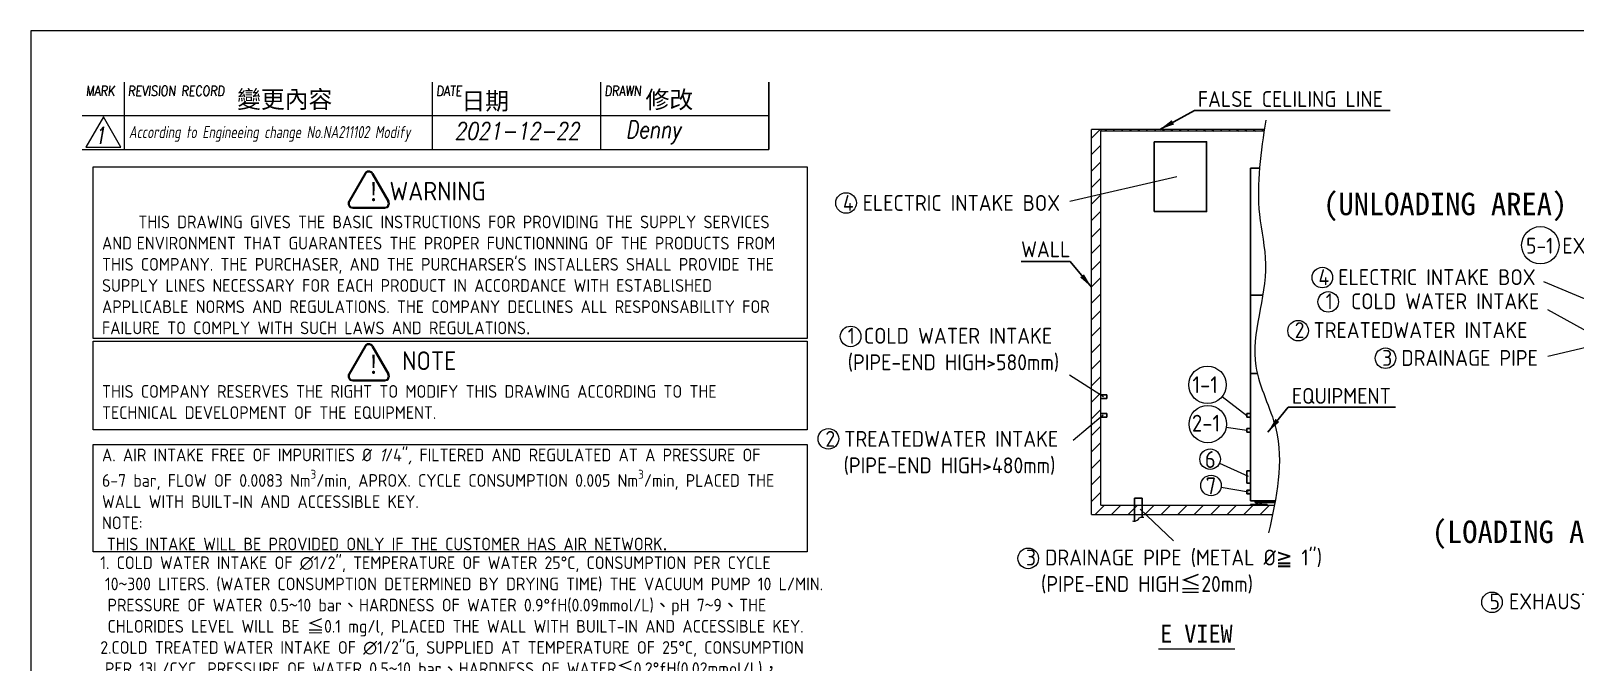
# Model space of a CAD drawing. Header units: millimetres. Extents: x -407643 to 27201, y 0 to 28520.
# Drawn here: x 14016 to 22279, y 5892 to 9270 of the extents above; entities that cross this region are included whole.
import ezdxf

# ---------------------------------------------------------------- set-up
doc = ezdxf.new("R2010")
doc.units = ezdxf.units.MM
doc.header["$MEASUREMENT"] = 0
doc.linetypes.add('CENTER2', pattern=[28.575, 19.05, -3.175, 3.175, -3.175])
doc.linetypes.add('HIDDEN', pattern=[9.525, 6.35, -3.175])
doc.layers.get('0').update_dxf_attribs({"lineweight": 25})
for name, color, linetype, lineweight in [('D', 3, 'Continuous', 13), ('F', 7, 'Continuous', 15), ('H', 2, 'HIDDEN', 15), ('S', 4, 'Continuous', 15), ('T', 4, 'Continuous', 15)]:
    doc.layers.add(name, color=color, linetype=linetype, lineweight=lineweight)
doc.styles.get("Standard").update_dxf_attribs({"font": 'KAIU.TTF'})
doc.styles.add('STU25', font='isocp2.shx')
doc.styles.add('Text', font='romans.shx', dxfattribs={"width": 0.8, "oblique": 10})
doc.dimstyles.new('STU25$7', dxfattribs={"dimscale": 40, "dimtxt": 2.5, "dimasz": 2, "dimexe": 1.25, "dimexo": 0.625, "dimgap": 1, "dimtad": 0, "dimdec": 4, "dimdsep": 46, "dimtxsty": 'STU25', "dimcen": 2.5, "dimazin": 2, "dimtfac": 1, "dimtdec": 4, "dimtmove": 0, "dimatfit": 3, "dimfxl": 0, "dimtolj": 1, "dimtzin": 0, "dimarcsym": 0})

msp = doc.modelspace()

# ---------------------------------------------------------------- hatches: boundary and pattern name
at = {"layer": 'D'}
h = msp.add_hatch(color=11, dxfattribs=at)
edge = h.paths.add_edge_path(flags=16)
edge.add_ellipse((15738.869, 8346.525), major_axis=(20, 0), ratio=1, start_angle=149.9999999, end_angle=270)
edge.add_line((15738.869, 8326.525), (15909.587, 8326.525))
edge.add_ellipse((15909.587, 8346.525), major_axis=(20, 0), ratio=1, start_angle=270, end_angle=389.9999999)
edge.add_line((15926.907, 8356.525), (15841.548, 8504.371))
edge.add_ellipse((15824.228, 8494.371), major_axis=(20, 0), ratio=1, start_angle=30, end_angle=150)
edge.add_line((15806.907, 8504.371), (15721.548, 8356.525))
edge = h.paths.add_edge_path()
edge.add_ellipse((15738.869, 8346.525), major_axis=(25, 0), ratio=1, start_angle=149.9999999, end_angle=270)
edge.add_line((15738.869, 8321.525), (15909.587, 8321.525))
edge.add_ellipse((15909.587, 8346.525), major_axis=(25, 0), ratio=1, start_angle=270, end_angle=389.9999999)
edge.add_line((15931.237, 8359.025), (15845.878, 8506.871))
edge.add_ellipse((15824.228, 8494.371), major_axis=(25, 0), ratio=1, start_angle=30, end_angle=150)
edge.add_line((15802.577, 8506.871), (15717.218, 8359.025))
h = msp.add_hatch(color=11, dxfattribs=at)
edge = h.paths.add_edge_path(flags=16)
edge.add_ellipse((15738.869, 7422.606), major_axis=(20, 0), ratio=1, start_angle=149.9999999, end_angle=270)
edge.add_line((15738.869, 7402.606), (15909.587, 7402.606))
edge.add_ellipse((15909.587, 7422.606), major_axis=(20, 0), ratio=1, start_angle=270, end_angle=389.9999999)
edge.add_line((15926.907, 7432.606), (15841.548, 7580.452))
edge.add_ellipse((15824.228, 7570.452), major_axis=(20, 0), ratio=1, start_angle=30, end_angle=150)
edge.add_line((15806.907, 7580.452), (15721.548, 7432.606))
edge = h.paths.add_edge_path()
edge.add_ellipse((15738.869, 7422.606), major_axis=(25, 0), ratio=1, start_angle=149.9999999, end_angle=270)
edge.add_line((15738.869, 7397.606), (15909.587, 7397.606))
edge.add_ellipse((15909.587, 7422.606), major_axis=(25, 0), ratio=1, start_angle=270, end_angle=389.9999999)
edge.add_line((15931.237, 7435.106), (15845.878, 7582.952))
edge.add_ellipse((15824.228, 7570.452), major_axis=(25, 0), ratio=1, start_angle=30, end_angle=150)
edge.add_line((15802.577, 7582.952), (15717.218, 7435.106))
at = {"layer": 'H', "ltscale": 5}
h = msp.add_hatch(dxfattribs=at)
h.set_pattern_fill('ANSI31', color=256, scale=500, style=0)
h.set_pattern_definition([(45, (237749.01, 22841.976), (-44.194174, 44.194174), [])])
h.paths.add_polyline_path([(19741.866, 6732.809), (19741.866, 8732.809), (19741.866, 8742.809), (19691.866, 8742.809), (19691.866, 6682.809), (20660.143, 6682.809), (20670.095, 6732.809)])
at = {"layer": 'H'}
h = msp.add_hatch(dxfattribs=at)
h.set_pattern_fill('ANSI31', color=256, scale=250, angle=90, style=0)
h.set_pattern_definition([(135, (243003.667, 19112.276), (-22.097087, -22.097087), [])])
edge = h.paths.add_edge_path()
edge.add_spline(control_points=[(20614.257, 8732.809), (20614.767, 8736.143), (20615.28, 8739.476), (20615.796, 8742.809)], knot_values=[84.74449418, 84.74449418, 84.74449418, 84.74449418, 94.74380875, 94.74380875, 94.74380875, 94.74380875], degree=3, periodic=0)
edge.add_line((20615.796, 8742.809), (19741.866, 8742.809))
edge.add_line((19741.866, 8742.809), (19741.866, 8732.809))
edge.add_line((19741.866, 8732.809), (20614.257, 8732.809))

# ---------------------------------------------------------------- linework, layer by layer
for p, q in [((20027.231, 8676.522), (20027.231, 8302.652)), ((20541.866, 7855.809), (20541.866, 8535.809)), ((20541.866, 8535.809), (20589.785, 8535.809)), ((20541.866, 7855.809), (20541.866, 7435.809)), ((20541.866, 7855.809), (20607.583, 7855.809)), ((20541.866, 7435.809), (20541.866, 6755.809)), ((20541.866, 7435.809), (20578.819, 7435.809)), ((20541.866, 7435.809), (20578.819, 7435.809)), ((20521.866, 7222.809), (20521.866, 7202.809)), ((20541.866, 7222.809), (20521.866, 7222.809)), ((20541.866, 7202.809), (20521.866, 7202.809)), ((20541.866, 7142.809), (20521.866, 7142.809)), ((20521.866, 7142.809), (20521.866, 7122.809)), ((20541.866, 7122.809), (20521.866, 7122.809)), ((20521.866, 6916.309), (20521.866, 6849.309)), ((20541.866, 6916.309), (20521.866, 6916.309)), ((20541.866, 6849.309), (20521.866, 6849.309)), ((20541.866, 6812.809), (20521.866, 6812.809)), ((20521.866, 6812.809), (20521.866, 6792.809)), ((20541.866, 6792.809), (20521.866, 6792.809)), ((20541.866, 6755.809), (20674.347, 6755.809)), ((20566.866, 6745.809), (20566.866, 6755.809)), ((20566.866, 6745.809), (20672.527, 6745.809)), ((20606.866, 6745.809), (20606.866, 6755.809))]:
    msp.add_line(p, q)
at = {"linetype": 'Continuous'}
for p, q in [((19774.242, 7322.809), (19741.866, 7322.809)), ((19774.242, 7302.809), (19741.866, 7302.809)), ((19774.242, 7302.809), (19774.242, 7322.809)), ((19774.242, 7222.809), (19741.866, 7222.809)), ((19774.242, 7202.809), (19741.866, 7202.809)), ((19774.242, 7202.809), (19774.242, 7222.809)), ((19961.866, 6769.927), (19921.866, 6769.927)), ((19921.866, 6769.927), (19921.866, 6646.67)), ((19961.866, 6769.927), (19961.866, 6668.503)), ((20631.366, 6735.809), (20542.366, 6735.809)), ((20542.366, 6735.809), (20542.366, 6732.809)), ((20542.366, 6732.809), (20631.366, 6732.809)), ((20600.146, 6745.809), (20573.587, 6745.809)), ((20573.587, 6745.809), (20573.587, 6735.809)), ((20580.227, 6745.809), (20580.227, 6735.809)), ((20593.506, 6745.809), (20593.506, 6735.809)), ((20600.146, 6735.809), (20600.146, 6745.809)), ((20631.366, 6732.809), (20631.366, 6735.809))]:
    msp.add_line(p, q, dxfattribs=at)
at = {"linetype": 'CENTER2'}
for p, q in [((20573.587, 6739.09), (20570.307, 6735.809)), ((20600.146, 6739.09), (20603.426, 6735.809))]:
    msp.add_line(p, q, dxfattribs=at)
at = {"linetype": 'Continuous'}
msp.add_lwpolyline([(20027.231, 8676.522), (20307.437, 8676.522), (20307.437, 8302.652), (20027.231, 8302.652)], dxfattribs=at)
at = {"layer": 'D', "color": 11}
for p, q in [((15802.577, 8506.871), (15717.218, 8359.025)), ((15806.907, 8504.371), (15721.548, 8356.525)), ((15841.548, 8504.371), (15926.907, 8356.525)), ((15845.878, 8506.871), (15931.237, 8359.025)), ((15738.869, 8326.525), (15909.587, 8326.525)), ((15738.869, 8321.525), (15909.587, 8321.525)), ((15802.577, 7582.952), (15717.218, 7435.106)), ((15806.907, 7580.452), (15721.548, 7432.606)), ((15841.548, 7580.452), (15926.907, 7432.606)), ((15845.878, 7582.952), (15931.237, 7435.106)), ((15738.869, 7402.606), (15909.587, 7402.606)), ((15738.869, 7397.606), (15909.587, 7397.606)), ((20050.191, 5962.897), (20459.172, 5962.897))]:
    msp.add_line(p, q, dxfattribs=at)
at = {"layer": 'D'}
for p, q in [((20147.987, 8488.542), (19575.802, 8357.378)), ((22109.518, 7928.785), (22782.053, 7646.764)), ((22374.87, 7643.836), (22132.341, 7777.081)), ((19573.132, 7429.749), (19756.405, 7312.809)), ((20391.252, 7314.401), (20521.866, 7212.809)), ((19753.672, 7213.289), (19592.95, 7078.071)), ((20412.296, 7149.068), (20521.866, 7132.809)), ((20376.305, 6956.167), (20529.858, 6888.207)), ((20385.064, 6827.96), (20532.257, 6802.677)), ((19951.241, 6710.336), (20130.11, 6541.602))]:
    msp.add_line(p, q, dxfattribs=at)
at = {"layer": 'D', "linetype": 'Continuous'}
msp.add_line((22535.17, 7621.697), (22132.341, 7527.287), dxfattribs=at)
at = {"layer": 'D', "color": 11}
for points in [[(14350.272, 8543.021), (18170.395, 8543.021), (18170.395, 7623.861), (14350.272, 7623.861)], [(14350.272, 7610.235), (18170.395, 7610.235), (18170.395, 7134.889), (14350.272, 7134.889)], [(14350.272, 7057.326), (18170.395, 7057.326), (18170.395, 6482.996), (14350.272, 6482.996)]]:
    msp.add_lwpolyline(points, close=True, dxfattribs=at)
at = {"layer": 'D'}
for centre, radius in [((18378.183, 8349.185), 55), ((22092.971, 8123.013), 100), ((20926.632, 7950.078), 55), ((20958.124, 7819.867), 55), ((18402.472, 7634.918), 55), ((20797.102, 7665.667), 55), ((21264.504, 7518.543), 55), ((20312.317, 7375.796), 100), ((20313.726, 7165.92), 100), ((18283.648, 7086.982), 55), ((20326.01, 6978.426), 55), ((20330.858, 6837.271), 55), ((19352.756, 6447.304), 55), ((21834.553, 6212.425), 55)]:
    msp.add_circle(centre, radius, dxfattribs=at)
at = {"layer": 'D', "color": 11}
for centre, radius, start, end in [((15824.228, 8494.371), 25, 30, 150), ((15824.228, 8494.371), 20, 30, 150), ((15738.869, 8346.525), 25, 149.9999999, 270), ((15738.869, 8346.525), 20, 149.9999999, 270), ((15909.587, 8346.525), 25, 270, 29.9999999), ((15909.587, 8346.525), 20, 270, 29.9999999), ((15824.228, 7570.452), 25, 30, 150), ((15824.228, 7570.452), 20, 30, 150), ((15738.869, 7422.606), 25, 149.9999999, 270), ((15738.869, 7422.606), 20, 149.9999999, 270), ((15909.587, 7422.606), 25, 270, 29.9999999), ((15909.587, 7422.606), 20, 270, 29.9999999)]:
    msp.add_arc(centre, radius, start, end, dxfattribs=at)
at = {"layer": 'D'}
msp.add_spline([(19911.203, 6647.81), (19929.532, 6647.81), (19955.937, 6667.679), (19971.159, 6667.679)], degree=3, dxfattribs=at)
at = {"layer": 'F', "color": 7}
for p, q in [((14515.363, 8995.979), (14515.363, 8635.979)), ((16165.512, 8635.979), (16165.512, 8995.979)), ((17065.512, 8635.979), (17065.512, 8995.979)), ((17965.512, 8635.979), (17965.512, 8995.979)), ((17965.512, 8815.979), (14290.363, 8815.979)), ((14290.363, 8635.979), (17965.512, 8635.979))]:
    msp.add_line(p, q, dxfattribs=at)
at = {"layer": 'F'}
msp.add_line((17965.512, 8995.979), (17965.512, 8635.979), dxfattribs=at)
at = {"layer": 'F', "color": 6}
msp.add_lwpolyline([(14016.341, 9270), (14016.341, 0), (27201.341, 0), (27201.341, 9270)], close=True, dxfattribs=at)
msp.add_lwpolyline([(14016.341, 9270), (14016.341, 0), (27201.341, 0), (27201.341, 9270)], close=True, dxfattribs=at)
at = {"layer": 'F', "color": 7}
msp.add_lwpolyline([(14404.579, 8810.31), (14311.088, 8648.379), (14498.069, 8648.379)], close=True, dxfattribs=at)
at = {"layer": 'S', "linetype": 'Continuous'}
for p, q in [((19691.866, 6682.809), (19691.866, 8742.809)), ((20615.796, 8742.809), (19691.866, 8742.809)), ((19741.866, 6732.809), (19741.866, 8732.809)), ((20614.257, 8732.809), (19741.866, 8732.809)), ((19741.866, 6732.809), (20670.095, 6732.809)), ((19691.866, 6682.809), (20660.143, 6682.809))]:
    msp.add_line(p, q, dxfattribs=at)
at = {"layer": 'S'}
msp.add_line((19741.866, 8742.809), (19741.866, 8732.809), dxfattribs=at)
msp.add_spline([(20623.42, 8792.11), (20590.448, 8287.272), (20622.81, 8021.974), (20571.031, 7475.202), (20677.826, 7141.962), (20638.944, 6584.625)], degree=3, dxfattribs=at)

# ---------------------------------------------------------------- texts
at = {"lineweight": -3}
for s, p in [('變更內容', (15119.697, 8857.194)), ('日期', (16319.858, 8848.294)), ('修改', (17305.336, 8855.414))]:
    msp.add_text(s, height=93.4085, dxfattribs=at).set_placement(p)
at = {"layer": 'D', "style": 'STU25'}
for s, p in [('1-1', (20231.773, 7331.724)), ('2-1', (20228.844, 7125.761)), ('6', (20297.79, 6931.5)), ('7', (20302.637, 6790.345))]:
    msp.add_text(s, height=90, dxfattribs=at).set_placement(p)
at = {"layer": 'D', "color": 11, "attachment_point": 1}
for s, insert, char_height in [('{\\Fisocp2.shx;\\C3;FALSE CELILING LINE}', (20260.481, 8947.897), 85), ('{\\C3;(UNLOADING AREA)}', (20930.77, 8403.891), 120), ('{\\Fisocp2.shx;\\C3;WALL}', (19314.687, 8143.702), 85), ('{\\Fisocp2.shx;\\C3;EQUIPMENT}', (20763.58, 7359.275), 85), ('{\\C3;(LOADING AREA)}', (21512.066, 6649.878), 120), ('E VIEW', (20058.611, 6092.161), 95)]:
    msp.add_mtext(s, dxfattribs=dict(at, insert=insert, char_height=char_height))
at = {"layer": 'D', "color": 11, "attachment_point": 1, "style": 'STU25'}
for s, insert, char_height in [('{\\f標楷體|b0|i0|c136|p65;!}', (15815.917, 8459.641), 100), ('WARNING', (15935.187, 8462.566), 100), ('{\\C3;4 ELECTRIC INTAKE BOX}', (18361.286, 8391.828), 85), ('\\A1;\\P     THIS DRAWING GIVES THE BASIC INSTRUCTIONS FOR PROVIDING THE SUPPLY SERVICES \\PAND{\\f????|b0|i0|c0|p54; }ENVIRONMENT THAT GUARANTEES THE PROPER FUNCTIONNING OF THE PRODUCTS FROM \\PTHIS COMPANY. THE PURCHASER, AND THE PURCHARSER\'S INSTALLERS SHALL PROVIDE THE \\PSUPPLY LlNES NECESSARY FOR EACH PRODUCT IN ACCORDANCE WITH ESTABLlSHED \\PAPPLlCABLE NORMS AND REGULATIONS. THE COMPANY DECLlNES ALL RESPONSABILlTY FOR \\PFAILURE TO COMPLY WITH SUCH LAWS AND REGULATIONS{\\f????|b0|i0|c0|p54;.\\P\\P\\P}THIS COMPANY RESERVES THE RIGHT TO MODIFY THIS DRAWING ACCORDING TO THE \\PTECHNICAL DEVELOPMENT OF THE EQUIPMENT.\\P\\PA. AIR INTAKE FREE OF IMPURITIES %%C {\\fISOCP2|b0|i1|c0|p2;1}/4"{\\fISOCP2|b0|i1|c0|p2;, }FILTERED AND REGULATED AT A PRESSURE OF \\P6-7 bar, FLOW OF 0.0083 Nm{\\H0.7x;\\S3^ ;}/min, APROX. CYCLE CONSUMPTION 0.005 Nm{\\H0.7x;\\S3^ ;}/min, PLACED THE \\PWALL WITH BUILT-IN AND ACCESSIBLE KEY.\\PNOTE:\\P{\\f????|b0|i0|c0|p54; }THIS INTAKE WILL BE PROVIDED ONLY IF THE CUSTOMER HAS AIR NETWORK{\\fArial|b0|i0|c0|p34;.}', (14397.051, 8394.959), 68), ('{\\C3;5-1 EXHAUST FAN MOTOR}', (22016.625, 8162.809), 85), ('{\\C3;4 ELECTRIC INTAKE BOX}', (20905.858, 7994.728), 85), ('{\\C3;1  COLD WATER INTAKE}', (20944.504, 7865.631), 85), ('{\\C3;2 TREATEDWATER INTAKE}', (20778.649, 7711.396), 85), ('{\\C3;1 COLD WATER INTAKE\\P(PIPE-END HIGH>580mm)}', (18386.772, 7680.934), 85), ('{\\f標楷體|b0|i0|c136|p65;!}', (15815.917, 7535.722), 100), ('NOTE', (16002.43, 7555.091), 100), ('{\\C3;3 DRAINAGE PIPE}', (21247.139, 7562.45), 85), ('{\\C3;2 TREATEDWATER INTAKE\\P  (PIPE-END HIGH>480mm)}', (18267.642, 7129.335), 85), ('1. COLD WATER INTAKE OF ∅1/2", TEMPERATURE OF WATER 25°C, CONSUMPTION PER CYCLE \\P{\\F????; }10{\\f標楷體|b0|i0|c136|p65;~}300 LITERS. (WATER CONSUMPTION DETERMINED BY DRYING TIME) THE VACUUM PUMP 10 L/MIN. \\P PRESSURE OF WATER 0.5{\\f標楷體|b0|i0|c136|p65;~}10 bar{\\f標楷體|b0|i0|c136|p65;、}HARDNESS OF WATER 0.9°fH(0.09mmol/L){\\f標楷體|b0|i0|c136|p65;、}pH 7{\\f標楷體|b0|i0|c136|p65;~}9{\\f標楷體|b0|i0|c136|p65;、}THE \\P CHLORIDES LEVEL WILL BE {\\f標楷體|b0|i0|c136|p65;≦}0.1 mg/l, PLACED THE WALL WITH BUILT-IN AND ACCESSIBLE KEY.\\P2.COLD TREATED{\\F???; }WATER INTAKE OF ∅1/2"G, SUPPLIED AT TEMPERATURE OF 25°C, CONSUMPTION \\P{\\F????; }PER 13L/CYC, PRESSURE OF WATER 0.5{\\f細明體|b0|i0|c136|p49;~}10 bar{\\f標楷體|b0|i0|c136|p65;、}HARDNESS OF WATER{\\f標楷體|b0|i0|c136|p65;≦}0.2°fH(0.02mmol/L){\\f標楷體|b0|i0|c136|p65;，}\\P pH 5{\\f細明體|b0|i0|c136|p49;~}7AND WITH CONDUCTIVITY {\\f標楷體|b0|i0|c136|p65;≦}15{\\f新細明體|b0|i0|c136|p16;μ}S/cm , PLACED THE WALL WITH BUILT-IN AND ACCESSIBLE KEY.\\P\\PNOTE:\\P EACH TIME THE STEAM GENERATOR IS EMPTIED FOR CLEANING OR MAINTENANCE, A FURTHER 15 \\P LITER OF WATER ARE NEEDED TO FILL IT UP AGAIN.\\P3. DRAINAGE PIPE ∅{\\f標楷體|b0|i0|c136|p65;≧}1" METALLIC PIPE, CORROSION RESISTANCE 2"G. AND A TEMPERATURE OF \\P{\\F???; }100°C ABOVE.\\P4.ELECTRIC INTAKE,9kW,WIRE 4 m{\\F???; }LONG. (GENERAL POWER SUPPLY TO THE STERILIZER).\\P\\P\\P\\PNOTE:POWER INPUT MUST BE INSTALLED ACCORDING TO LOCAL APPLICABLE NORMS.\\P{\\A1;NOTE: ONCE THERE EXISTS REVERSING OF FAN BLADES THAT WILL CAUSED NO VACUUM VALUE, }\\P{\\A1;TURN OFF THE MAIN POWER AND THEN SWITCH ANY TWO LINES OF THE THREE-PHASES EXCEPT GROUND LINE. }\\P{\\A1;YOU MAY HAVE TO REPEAT THIS SWITCHING STEPS FOR TWO TIMES TO MATCH }\\P{\\A1;WITH THE CORRECT ROTATING DIRECTION AS SHOWN ON THE PUMP. }\\P{\\A1;5. CEILING MOUNTED AIR EXTRACTION WITH GRILLE DRAW 200 Kcal/h (LOADING / UNLOADING AREA).}\\P{\\A1;5-1 CEILING MOUNTED AIR EXTRACTION WITH GRILLE DRAW 400 Kcal/h (STERILIZE AREA).}\\P{\\A1;5-2. CEILING MOUNTED AIR EXTRACTION WITH GRILLE DRAW 200 Kcal/h (UNLOADING AREA).}\\P{\\A1;NOTE:(UNLOADING AREA)VENTILATE SHALL INDIVIDUAL INSTALL,CANNOT CONNECT WITH OTHER AREA.}\\P{\\A1;6. A CHECK VALVE SHALL BE FITTED AS INDICATED IN THE DRAWING (7)AND(6) .}\\P{\\A1;B. THE EQUIPMENT SHALL BE ADJUST TO A ANGLE OF 1°}{\\A1;\\f標楷體|b0|i0|c136|p65;~}{\\A1;2° WITH REAR SITE HIGHER THAN FRONT }\\P{\\A1; SITE FOR THE PROPER OPERATION OF DRY AND DRAINAGE.}', (14387.819, 6458.048), 68), ('{\\C3;3 DRAINAGE PIPE (METAL %%C\\f新細明體|b0|i0|c136|p18;≧\\Fisocp2.shx; 1")\\P\\f????|b0|i0|c136|p18; \\Fisocp2.shx; (PIPE-END HIGH\\f標楷體|b0|i0|c136|p65;≦\\Fisocp2.shx;20mm)}', (19340.986, 6494.607), 85), ('{\\C3;5 EXHAUST FAN MOTOR}', (21821.417, 6259.337), 85)]:
    msp.add_mtext(s, dxfattribs=dict(at, insert=insert, char_height=char_height))
at = {"layer": 'F', "color": 1, "lineweight": 15, "style": 'Text', "oblique": 5, "width": 0.8}
for s, p in [('MARK', (14310.265, 8921.679)), ('REVISION RECORD', (14535.265, 8921.679)), ('DATE', (16185.414, 8921.679)), ('DRAWN', (17085.414, 8921.679))]:
    msp.add_text(s, height=54, dxfattribs=at).set_placement(p)
at = {"layer": 'T', "lineweight": 20, "style": 'Text', "oblique": 10, "width": 0.8}
for s, height, p in [('2021-12-22', 92, (16282.849, 8687.926)), ('Denny', 92, (17199.775, 8696.19)), ('1', 90, (14355.641, 8664.852))]:
    msp.add_text(s, height=height, dxfattribs=at).set_placement(p)
at = {"layer": 'T', "linetype": 'Continuous', "lineweight": 20, "insert": (14540.448, 8761), "char_height": 65, "attachment_point": 1, "style": 'Text'}
msp.add_mtext('{\\Fisocp2.shx|c136;According to Engineeing change No.NA211102 Modify}', dxfattribs=at)

# ---------------------------------------------------------------- leaders
at = {"layer": 'D'}
for points in [[(20056.424, 8742.809), (20243.052, 8843.428), (21289.381, 8843.428)], [(19691.866, 7897.945), (19577.496, 8035.736), (19315.855, 8035.736)], [(20635.544, 7123.572), (20744.106, 7256.542), (21318.048, 7256.542)]]:
    msp.add_leader(points, dimstyle='STU25$7', override={"dimgap": 1, "dimtad": 0}, dxfattribs=at)

doc.saveas('drawing.dxf')
